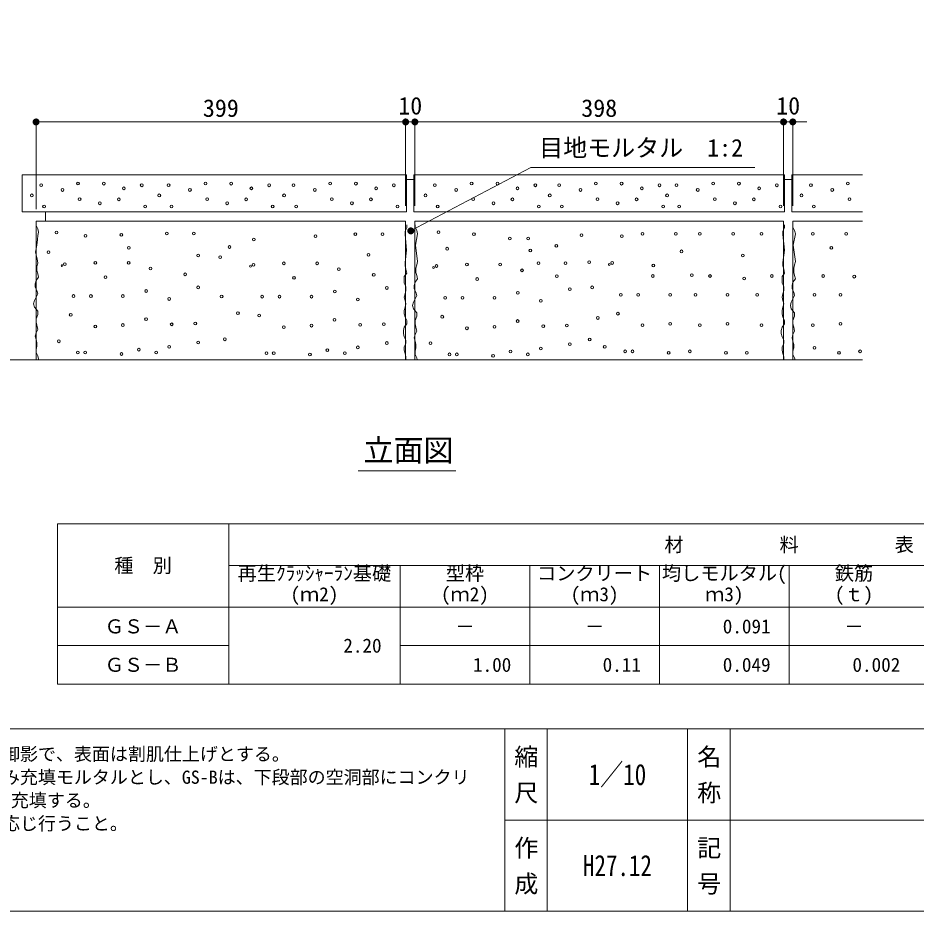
# Model space of a CAD drawing. Units: millimetres at full size, sheet at 1:10. Extents: x 173 to 2911, y 2144 to 4011.
# Drawn here: x 1190 to 2160, y 2144 to 3108 of the extents above; entities that cross this region are included whole.
import ezdxf
from ezdxf.enums import TextEntityAlignment as Align

# ---------------------------------------------------------------- set-up
doc = ezdxf.new("R2010")
doc.units = ezdxf.units.MM
doc.header["$LTSCALE"] = 10
for name, color, linetype, lineweight in [('0_2', 7, 'Continuous', 13), ('_0-0_', 7, 'Continuous', 13), ('ハッチ', 4, 'Continuous', 13), ('寸法', 1, 'Continuous', 13), ('本体', 7, 'Continuous', 13)]:
    doc.layers.add(name, color=color, linetype=linetype, lineweight=lineweight)
doc.styles.add('@ＭＳ ゴシック', font='')
doc.styles.add('ＭＳ ゴシック', font='')
doc.styles.get('@ＭＳ ゴシック').set_extended_font_data('@MS Gothic')
doc.styles.get('ＭＳ ゴシック').set_extended_font_data('MS Gothic')

# ---------------------------------------------------------------- blocks, each defined once
blk = doc.blocks.new('filled_dot')
at = {"color": 0, "linetype": 'Continuous', "lineweight": -2, "const_width": 1.25}
blk.add_lwpolyline([(-0.625, 0, 1), (0.625, 0, 1)], format="xyb", close=True, dxfattribs=at)

msp = doc.modelspace()

# ---------------------------------------------------------------- linework, layer by layer
at = {"layer": '0_2'}
for p, q in [((1232.53, 2562.03), (1232.53, 2389.03)), ((1232.53, 2562.03), (2627.53, 2562.03)), ((1417.53, 2562.03), (1417.53, 2389.03)), ((1417.53, 2517.03), (2627.53, 2517.03)), ((1602.53, 2517.03), (1602.53, 2389.03)), ((1742.53, 2517.03), (1742.53, 2389.03)), ((1882.53, 2517.03), (1882.53, 2389.03)), ((2022.53, 2517.03), (2022.53, 2389.03)), ((1232.53, 2472.03), (2627.53, 2472.03)), ((1232.53, 2430.53), (1417.53, 2430.53)), ((1602.53, 2430.53), (2627.53, 2430.53)), ((1232.53, 2389.03), (2627.53, 2389.03)), ((2687.42, 2242.17), (1715.47, 2242.17))]:
    msp.add_line(p, q, dxfattribs=at)
at = {"layer": '_0-0_', "color": 6}
msp.add_line((173.13, 2340.46), (2911.26, 2340.46), dxfattribs=at)
at = {"layer": '_0-0_'}
for p, q in [((1715.47, 2340.46), (1715.47, 2143.88)), ((1761.43, 2340.46), (1761.43, 2143.88)), ((1912.91, 2340.46), (1912.91, 2143.99)), ((1958.87, 2340.46), (1958.87, 2143.88))]:
    msp.add_line(p, q, dxfattribs=at)
at = {"layer": '_0-0_', "color": 6}
msp.add_lwpolyline([(2911.26, 3955.7), (173.13, 3955.7), (173.13, 2143.88), (2911.26, 2143.88)], close=True, dxfattribs=at)
at = {"layer": 'ハッチ'}
for centre, radius in [((1215.05, 2927.82), 1.5), ((1254.76, 2929.59), 1.5), ((1282.58, 2929.34), 1.5), ((1323.55, 2927.57), 1.5), ((1352.63, 2927.82), 1.5), ((1392.34, 2929.59), 1.5), ((1420.16, 2929.34), 1.5), ((1461.13, 2927.57), 1.5), ((1487.33, 2927.82), 1.5), ((1527.04, 2929.59), 1.5), ((1554.86, 2929.34), 1.5), ((1595.83, 2927.57), 1.5), ((1640.03, 2927.82), 1.5), ((1679.74, 2929.59), 1.5), ((1707.56, 2929.34), 1.5), ((1748.53, 2927.57), 1.5), ((1774.14, 2927.82), 1.5), ((1813.85, 2929.59), 1.5), ((1841.67, 2929.34), 1.5), ((1882.64, 2927.57), 1.5), ((1900.82, 2927.82), 1.5), ((1940.52, 2929.59), 1.5), ((1968.34, 2929.34), 1.5), ((2009.31, 2927.57), 1.5), ((2046.11, 2927.82), 1.5), ((2085.81, 2929.59), 1.5), ((1238.07, 2922.52), 1.5), ((1304.33, 2924.28), 1.5), ((1375.65, 2922.52), 1.5), ((1441.91, 2924.28), 1.5), ((1510.35, 2922.52), 1.5), ((1576.61, 2924.28), 1.5), ((1663.04, 2922.52), 1.5), ((1729.31, 2924.28), 1.5), ((1797.16, 2922.52), 1.5), ((1863.42, 2924.28), 1.5), ((1923.83, 2922.52), 1.5), ((1990.09, 2924.28), 1.5), ((2069.12, 2922.52), 1.5), ((1204.93, 2916.7), 1.5), ((1256.53, 2912.66), 1.5), ((1278.28, 2908.11), 1.5), ((1298.76, 2912.4), 1.5), ((1342.52, 2916.7), 1.5), ((1394.11, 2912.66), 1.5), ((1415.86, 2908.11), 1.5), ((1436.35, 2912.4), 1.5), ((1477.22, 2916.7), 1.5), ((1528.81, 2912.66), 1.5), ((1550.56, 2908.11), 1.5), ((1571.05, 2912.4), 1.5), ((1629.91, 2916.7), 1.5), ((1681.51, 2912.66), 1.5), ((1703.26, 2908.11), 1.5), ((1723.74, 2912.4), 1.5), ((1764.03, 2916.7), 1.5), ((1815.62, 2912.66), 1.5), ((1837.37, 2908.11), 1.5), ((1857.86, 2912.4), 1.5), ((1890.7, 2916.7), 1.5), ((1942.29, 2912.66), 1.5), ((1964.04, 2908.11), 1.5), ((1984.53, 2912.4), 1.5), ((2035.99, 2916.7), 1.5), ((2087.58, 2912.66), 1.5), ((1218.09, 2904.57), 1.5), ((1327.34, 2904.57), 1.5), ((1355.67, 2904.57), 1.5), ((1464.92, 2904.57), 1.5), ((1490.37, 2904.57), 1.5), ((1599.63, 2904.57), 1.5), ((1643.06, 2904.57), 1.5), ((1752.32, 2904.57), 1.5), ((1777.18, 2904.57), 1.5), ((1886.43, 2904.57), 1.5), ((1903.85, 2904.57), 1.5), ((2013.11, 2904.57), 1.5), ((2049.14, 2904.57), 1.5), ((1231.52, 2876.54), 1.5), ((1262.75, 2873.02), 1.5), ((1301.54, 2874.03), 1.5), ((1350.65, 2875.5), 1.5), ((1379.85, 2875.51), 1.5), ((1444.6, 2868.99), 1.5), ((1511.09, 2872.51), 1.5), ((1554.2, 2874.85), 1.5), ((1583.4, 2874.86), 1.5), ((1643.89, 2876.86), 1.5), ((1682.24, 2874.88), 1.5), ((1720.97, 2870.14), 1.5), ((1740.74, 2870.14), 1.5), ((1798.45, 2873.7), 1.5), ((1841.93, 2872.51), 1.5), ((1864.32, 2875.26), 1.5), ((1900.3, 2875.26), 1.5), ((1926.15, 2875.26), 1.5), ((1962.13, 2875.26), 1.5), ((1992.8, 2875.26), 1.5), ((2048.21, 2875.26), 1.5), ((2084.19, 2875.26), 1.5), ((1309.6, 2859.93), 1.5), ((1418.4, 2860.94), 1.5), ((1653.38, 2859.08), 1.5), ((1771.17, 2862.24), 1.5), ((2068.09, 2860.1), 1.5), ((1222.95, 2855.4), 1.5), ((1384.55, 2851.87), 1.5), ((1408.33, 2849.86), 1.5), ((1568.51, 2852.38), 1.5), ((1743.11, 2857.11), 1.5), ((1906.41, 2856.22), 1.5), ((1972.42, 2851.87), 1.5), ((1237.48, 2840.82), 1), ((1240.61, 2842.38), 1.5), ((1273.47, 2843.95), 1.5), ((1309.45, 2843.95), 1.5), ((1441.03, 2840.16), 1), ((1444.16, 2841.73), 1.5), ((1477.02, 2843.29), 1.5), ((1513, 2843.29), 1.5), ((1641.82, 2840.42), 1.5), ((1674.68, 2841.98), 1.5), ((1710.66, 2841.98), 1.5), ((1751.86, 2843.54), 1.5), ((1781.06, 2843.55), 1.5), ((1806.75, 2844.46), 1.5), ((1828.33, 2842.13), 1), ((1831.46, 2843.69), 1.5), ((1875.92, 2840.91), 1.5), ((1332.92, 2837.69), 1.5), ((1370.47, 2831.43), 1.5), ((1536.47, 2837.03), 1.5), ((1574.02, 2830.78), 1.5), ((1638.69, 2838.85), 1), ((1734.13, 2835.72), 1.5), ((1917.47, 2830.54), 1.5), ((1284.42, 2828.3), 1.5), ((1487.97, 2827.65), 1.5), ((1685.63, 2826.34), 1.5), ((1771.68, 2829.47), 1.5), ((1875.27, 2829.61), 1.5), ((1937.1, 2829.61), 1.5), ((1974, 2826.98), 1.5), ((2003.76, 2829.61), 1.5), ((2059.16, 2829.61), 1.5), ((2092.88, 2828.95), 1.5), ((1328.4, 2813.43), 1.5), ((1384.55, 2817.35), 1.5), ((1531.95, 2812.78), 1.5), ((1588.1, 2816.69), 1.5), ((1729.61, 2811.47), 1.5), ((1785.76, 2815.39), 1.5), ((1809.91, 2817.35), 1.5), ((1250, 2807.96), 1.5), ((1268.77, 2807.96), 1.5), ((1303.19, 2807.96), 1.5), ((1353.26, 2804.83), 1.5), ((1409.84, 2807.57), 1.5), ((1453.55, 2807.31), 1.5), ((1472.32, 2807.31), 1.5), ((1506.74, 2807.31), 1.5), ((1556.81, 2804.18), 1.5), ((1651.21, 2806), 1.5), ((1669.98, 2806), 1.5), ((1704.4, 2806), 1.5), ((1754.47, 2802.87), 1.5), ((1840.85, 2809.27), 1.5), ((1859.62, 2809.27), 1.5), ((1894.04, 2809.27), 1.5), ((1921.46, 2809.27), 1.5), ((1955.88, 2809.27), 1.5), ((1988.11, 2809.27), 1.5), ((2050.03, 2809.27), 1.5), ((2077.94, 2809.27), 1.5), ((1246.87, 2787.62), 1.5), ((1328.22, 2782.93), 1.5), ((1427.47, 2789.44), 1.5), ((1450.42, 2786.97), 1.5), ((1531.77, 2782.28), 1.5), ((1648.08, 2785.66), 1.5), ((1815.89, 2784.32), 1.5), ((1837.72, 2788.93), 1.5), ((1273.47, 2775.11), 1.5), ((1303.19, 2776.67), 1.5), ((1355.89, 2777.43), 1.5), ((1381.42, 2778.24), 1.5), ((1477.02, 2774.45), 1.5), ((1506.74, 2776.02), 1.5), ((1559.44, 2776.78), 1.5), ((1584.97, 2777.58), 1.5), ((1674.68, 2773.14), 1.5), ((1704.4, 2774.71), 1.5), ((1729.44, 2780.97), 1.5), ((1757.1, 2775.47), 1.5), ((1782.63, 2776.27), 1.5), ((1864.32, 2776.42), 1.5), ((1894.04, 2777.98), 1.5), ((1926.15, 2776.42), 1.5), ((1955.88, 2777.98), 1.5), ((1992.8, 2776.42), 1.5), ((2048.21, 2776.42), 1.5), ((2077.94, 2777.98), 1.5), ((1234.15, 2759.11), 1.5), ((1353.26, 2753.2), 1.5), ((1384.55, 2757.9), 1.5), ((1413.36, 2761.25), 1.5), ((1556.81, 2752.55), 1.5), ((1588.1, 2757.24), 1.5), ((1635.36, 2757.14), 1.5), ((1785.76, 2755.93), 1.5), ((1807.19, 2761.01), 1.5), ((1823.4, 2753.11), 1.5), ((1254.69, 2746.95), 1.5), ((1262.51, 2746.95), 1.5), ((1301.63, 2745.38), 1.5), ((1320.4, 2750.08), 1.5), ((1339.18, 2746.95), 1.5), ((1458.24, 2746.29), 1.5), ((1466.07, 2746.29), 1.5), ((1505.18, 2744.73), 1.5), ((1523.95, 2749.42), 1.5), ((1542.73, 2746.29), 1.5), ((1655.9, 2744.98), 1.5), ((1663.73, 2744.98), 1.5), ((1702.84, 2743.42), 1.5), ((1721.61, 2748.11), 1.5), ((1740.39, 2744.98), 1.5), ((1754.47, 2751.24), 1.5), ((1845.54, 2748.26), 1.5), ((1853.36, 2748.26), 1.5), ((1892.48, 2746.69), 1.5), ((1915.2, 2748.26), 1.5), ((1954.31, 2746.69), 1.5), ((1976.77, 2746.69), 1.5), ((2050.03, 2752), 1.5), ((2076.37, 2746.69), 1.5), ((2099.09, 2748.26), 1.5)]:
    msp.add_circle(centre, radius, dxfattribs=at)
at = {"layer": '寸法'}
for p, q in [((1209.5, 2995.98), (1608.5, 2995.98)), ((1209.5, 2901.96), (1209.5, 2995.98)), ((1593.5, 2995.98), (1633.5, 2995.98)), ((1608.5, 2905.24), (1608.5, 2995.98)), ((1608.5, 2905.24), (1608.5, 2995.98)), ((1609.06, 2995.98), (1619.06, 2995.98)), ((1618.5, 2905.24), (1618.5, 2995.98)), ((1618.5, 2995.98), (2016.5, 2995.98)), ((1618.5, 2905.24), (1618.5, 2995.98)), ((2001.5, 2995.98), (2041.5, 2995.98)), ((2016.5, 2905.24), (2016.5, 2995.98)), ((2016.5, 2905.24), (2016.5, 2995.98)), ((2026.5, 2905.24), (2026.5, 2995.98))]:
    msp.add_line(p, q, dxfattribs=at)
at = {"layer": '寸法', "color": 3}
msp.add_line((1557.34, 2619.4), (1662.76, 2619.4), dxfattribs=at)
at = {"layer": '寸法'}
msp.add_lwpolyline([(1614.06, 2878.35), (1620.7, 2881.85), (1743.81, 2946.66), (1985.53, 2946.66)], dxfattribs=at)
at = {"layer": '本体'}
for p, q in [((1194.5, 2938.96), (1609.5, 2938.96)), ((1194.5, 2938.96), (1194.5, 2898.96)), ((1609.5, 2938.96), (1609.5, 2898.96)), ((1617.5, 2938.96), (2017.5, 2938.96)), ((1617.5, 2898.96), (1617.5, 2938.96)), ((2017.5, 2938.96), (2017.5, 2898.96)), ((2025.5, 2938.96), (2101.61, 2938.96)), ((2025.5, 2898.96), (2025.5, 2938.96)), ((1609.5, 2933.96), (1617.5, 2933.96)), ((2017.5, 2933.96), (2025.5, 2933.96)), ((1194.5, 2898.96), (1609.5, 2898.96)), ((1219.5, 2888.96), (1219.5, 2898.96)), ((1617.5, 2898.96), (2017.5, 2898.96)), ((2025.5, 2898.96), (2101.61, 2898.96)), ((1209.5, 2888.96), (1209.5, 2884.21)), ((1209.5, 2888.96), (1608.5, 2888.96)), ((1209.5, 2884.21), (1211.29, 2880.63)), ((1211.29, 2880.63), (1212.19, 2877.05)), ((1609.65, 2881.46), (1607.86, 2877.88)), ((1609.65, 2885.04), (1609.65, 2881.46)), ((1618.5, 2888.96), (2016.5, 2888.96)), ((1618.61, 2885.04), (1618.61, 2882.36)), ((1618.61, 2882.36), (1620.4, 2878.78)), ((2017.65, 2881.46), (2015.86, 2877.88)), ((2017.65, 2885.04), (2017.65, 2881.46)), ((2026.5, 2888.96), (2101.61, 2888.96)), ((2026.61, 2885.04), (2026.61, 2882.36)), ((2026.61, 2882.36), (2028.4, 2878.78)), ((1211.29, 2873.47), (1211.15, 2869.04)), ((1212.19, 2877.05), (1211.29, 2873.47)), ((1607.86, 2877.88), (1607.86, 2874.3)), ((1607.86, 2874.3), (1609.38, 2857.61)), ((1621.29, 2875.2), (1619.05, 2863.05)), ((1620.4, 2878.78), (1621.29, 2875.2)), ((2015.86, 2877.88), (2015.86, 2874.3)), ((2015.86, 2874.3), (2017.38, 2857.61)), ((2029.29, 2875.2), (2027.05, 2863.05)), ((2028.4, 2878.78), (2029.29, 2875.2)), ((1210.16, 2862.97), (1208.88, 2855.18)), ((1211.15, 2869.04), (1210.16, 2862.97)), ((1619.05, 2863.05), (1621.29, 2845.2)), ((2027.05, 2863.05), (2029.29, 2845.2)), ((1208.88, 2855.18), (1210.55, 2848.25)), ((1609.38, 2857.61), (1607.86, 2844.3)), ((2017.38, 2857.61), (2015.86, 2844.3)), ((1211.29, 2843.47), (1210.4, 2839.89)), ((1210.55, 2848.25), (1211.29, 2843.47)), ((1607.86, 2844.3), (1607.86, 2840.73)), ((1620.4, 2841.62), (1619.5, 2838.04)), ((1621.29, 2845.2), (1620.4, 2841.62)), ((2015.86, 2844.3), (2015.86, 2840.73)), ((2028.4, 2841.62), (2027.5, 2838.04)), ((2029.29, 2845.2), (2028.4, 2841.62)), ((1210.4, 2839.89), (1210.4, 2835.42)), ((1210.4, 2835.42), (1211.29, 2831.84)), ((1211.29, 2831.84), (1212.19, 2828.26)), ((1609.65, 2832.67), (1606.97, 2829.09)), ((1607.86, 2840.73), (1608.76, 2837.15)), ((1608.76, 2837.15), (1609.65, 2832.67)), ((1619.5, 2838.04), (1619.5, 2833.57)), ((1619.5, 2833.57), (1620.4, 2829.99)), ((2017.65, 2832.67), (2014.97, 2829.09)), ((2015.86, 2840.73), (2016.76, 2837.15)), ((2016.76, 2837.15), (2017.65, 2832.67)), ((2027.5, 2838.04), (2027.5, 2833.57)), ((2027.5, 2833.57), (2028.4, 2829.99)), ((1209.5, 2824.68), (1208.61, 2821.1)), ((1212.19, 2828.26), (1209.5, 2824.68)), ((1606.97, 2829.09), (1606.97, 2825.51)), ((1606.97, 2825.51), (1606.97, 2821.93)), ((1606.97, 2821.93), (1608.76, 2818.35)), ((1618.61, 2822.83), (1617.71, 2819.25)), ((1621.29, 2826.41), (1618.61, 2822.83)), ((1620.4, 2829.99), (1621.29, 2826.41)), ((2014.97, 2829.09), (2014.97, 2825.51)), ((2014.97, 2825.51), (2014.97, 2821.93)), ((2014.97, 2821.93), (2016.76, 2818.35)), ((2026.61, 2822.83), (2025.71, 2819.25)), ((2029.29, 2826.41), (2026.61, 2822.83)), ((2028.4, 2829.99), (2029.29, 2826.41)), ((1208.61, 2821.1), (1208.61, 2817.52)), ((1208.61, 2817.52), (1210.4, 2813.94)), ((1210.4, 2813.94), (1211.29, 2810.36)), ((1608.76, 2813.88), (1607.86, 2810.3)), ((1608.76, 2818.35), (1608.76, 2813.88)), ((1617.71, 2819.25), (1617.71, 2815.67)), ((1617.71, 2815.67), (1619.5, 2812.09)), ((1619.5, 2812.09), (1620.4, 2808.51)), ((2016.76, 2813.88), (2015.86, 2810.3)), ((2016.76, 2818.35), (2016.76, 2813.88)), ((2025.71, 2819.25), (2025.71, 2815.67)), ((2025.71, 2815.67), (2027.5, 2812.09)), ((2027.5, 2812.09), (2028.4, 2808.51)), ((1207.71, 2803.2), (1206.82, 2799.62)), ((1209.5, 2806.78), (1207.71, 2803.2)), ((1211.29, 2810.36), (1209.5, 2806.78)), ((1607.86, 2810.3), (1606.97, 2806.72)), ((1606.97, 2806.72), (1607.86, 2803.14)), ((1607.86, 2803.14), (1608.76, 2799.56)), ((1618.61, 2804.93), (1616.82, 2801.35)), ((1620.4, 2808.51), (1618.61, 2804.93)), ((2015.86, 2810.3), (2014.97, 2806.72)), ((2014.97, 2806.72), (2015.86, 2803.14)), ((2015.86, 2803.14), (2016.76, 2799.56)), ((2026.61, 2804.93), (2024.82, 2801.35)), ((2028.4, 2808.51), (2026.61, 2804.93)), ((1206.82, 2799.62), (1207.71, 2796.04)), ((1207.71, 2796.04), (1211.29, 2791.57)), ((1607.86, 2795.98), (1606.97, 2792.4)), ((1608.76, 2799.56), (1607.86, 2795.98)), ((1616.82, 2801.35), (1615.92, 2797.77)), ((1615.92, 2797.77), (1616.82, 2794.19)), ((1616.82, 2794.19), (1620.4, 2789.72)), ((2015.86, 2795.98), (2014.97, 2792.4)), ((2016.76, 2799.56), (2015.86, 2795.98)), ((2024.82, 2801.35), (2023.92, 2797.77)), ((2023.92, 2797.77), (2024.82, 2794.19)), ((2024.82, 2794.19), (2028.4, 2789.72)), ((1211.29, 2787.99), (1209.5, 2783.52)), ((1209.5, 2783.52), (1209.5, 2779.94)), ((1211.29, 2791.57), (1211.29, 2787.99)), ((1606.97, 2792.4), (1606.97, 2788.82)), ((1606.97, 2788.82), (1607.86, 2785.24)), ((1607.86, 2785.24), (1609.65, 2781.66)), ((1620.4, 2786.14), (1618.61, 2781.66)), ((1620.4, 2789.72), (1620.4, 2786.14)), ((2014.97, 2792.4), (2014.97, 2788.82)), ((2014.97, 2788.82), (2015.86, 2785.24)), ((2015.86, 2785.24), (2017.65, 2781.66)), ((2028.4, 2786.14), (2026.61, 2781.66)), ((2028.4, 2789.72), (2028.4, 2786.14)), ((1209.5, 2779.94), (1210.4, 2776.36)), ((1210.4, 2776.36), (1211.29, 2771.88)), ((1606.97, 2774.51), (1606.07, 2770.93)), ((1609.65, 2778.08), (1606.97, 2774.51)), ((1609.65, 2781.66), (1609.65, 2778.08)), ((1618.61, 2781.66), (1618.61, 2778.08)), ((1618.61, 2778.08), (1619.5, 2774.51)), ((1619.5, 2774.51), (1620.4, 2770.03)), ((2014.97, 2774.51), (2014.07, 2770.93)), ((2017.65, 2778.08), (2014.97, 2774.51)), ((2017.65, 2781.66), (2017.65, 2778.08)), ((2026.61, 2781.66), (2026.61, 2778.08)), ((2026.61, 2778.08), (2027.5, 2774.51)), ((2027.5, 2774.51), (2028.4, 2770.03)), ((1209.5, 2768.3), (1208.61, 2764.72)), ((1208.61, 2764.72), (1209.5, 2761.15)), ((1211.29, 2771.88), (1209.5, 2768.3)), ((1606.07, 2770.93), (1606.07, 2767.35)), ((1606.07, 2767.35), (1606.97, 2763.77)), ((1606.97, 2763.77), (1608.76, 2760.19)), ((1618.61, 2766.45), (1617.71, 2762.87)), ((1620.4, 2770.03), (1618.61, 2766.45)), ((2014.07, 2770.93), (2014.07, 2767.35)), ((2014.07, 2767.35), (2014.97, 2763.77)), ((2014.97, 2763.77), (2016.76, 2760.19)), ((2026.61, 2766.45), (2025.71, 2762.87)), ((2028.4, 2770.03), (2026.61, 2766.45)), ((1209.5, 2761.15), (1210.4, 2757.57)), ((1210.4, 2753.99), (1209.5, 2750.41)), ((1210.4, 2757.57), (1210.4, 2753.99)), ((1608.76, 2756.61), (1606.97, 2753.03)), ((1608.76, 2760.19), (1608.76, 2756.61)), ((1617.71, 2762.87), (1618.61, 2759.29)), ((1618.61, 2759.29), (1619.5, 2755.71)), ((1619.5, 2755.71), (1619.5, 2752.13)), ((2016.76, 2756.61), (2014.97, 2753.03)), ((2016.76, 2760.19), (2016.76, 2756.61)), ((2025.71, 2762.87), (2026.61, 2759.29)), ((2026.61, 2759.29), (2027.5, 2755.71)), ((2027.5, 2755.71), (2027.5, 2752.13)), ((1209.5, 2750.41), (1209.5, 2746.83)), ((1209.5, 2746.83), (1211.29, 2743.25)), ((1606.97, 2753.03), (1606.97, 2749.45)), ((1606.97, 2749.45), (1607.86, 2745.87)), ((1607.86, 2745.87), (1608.76, 2742.29)), ((1619.5, 2752.13), (1618.61, 2748.55)), ((1618.61, 2748.55), (1618.61, 2744.98)), ((1618.61, 2744.98), (1620.4, 2741.4)), ((2014.97, 2753.03), (2014.97, 2749.45)), ((2014.97, 2749.45), (2015.86, 2745.87)), ((2015.86, 2745.87), (2016.76, 2742.29)), ((2027.5, 2752.13), (2026.61, 2748.55)), ((2026.61, 2748.55), (2026.61, 2744.98)), ((2026.61, 2744.98), (2028.4, 2741.4)), ((1084.71, 2738.96), (2101.61, 2738.96)), ((1211.29, 2743.25), (1212.19, 2739.67)), ((1212.19, 2739.67), (1211.65, 2738.96)), ((1608.76, 2742.29), (1608.76, 2738.96)), ((1620.4, 2741.4), (1621.01, 2738.96)), ((2016.76, 2742.29), (2016.76, 2738.96)), ((2028.4, 2741.4), (2029.01, 2738.96))]:
    msp.add_line(p, q, dxfattribs=at)
at = {"layer": '本体', "color": 4}
for p, q in [((1209.5, 2738.96), (1209.5, 2888.96)), ((1608.5, 2738.96), (1608.5, 2888.96)), ((1618.5, 2738.96), (1618.5, 2888.96)), ((2016.5, 2738.96), (2016.5, 2888.96)), ((2026.5, 2738.96), (2026.5, 2888.96))]:
    msp.add_line(p, q, dxfattribs=at)

# ---------------------------------------------------------------- block references
at = {"layer": '寸法', "xscale": 3, "yscale": 3}
for p in [(1209.5, 2995.98), (1618.5, 2995.98), (1618.5, 2995.98), (2026.5, 2995.98)]:
    msp.add_blockref('filled_dot', p, dxfattribs=at)
for p, rotation in [((1608.5, 2995.98), 180), ((1608.5, 2995.98), 180), ((2016.5, 2995.98), 180), ((2016.5, 2995.98), 180), ((1614.06, 2878.35), 27.8)]:
    msp.add_blockref('filled_dot', p, dxfattribs=dict(at, rotation=rotation))

# ---------------------------------------------------------------- texts
at = {"layer": '_0-0_', "style": 'ＭＳ ゴシック'}
for s, p in [('材\u3000\u3000\u3000\u3000\u3000料\u3000\u3000\u3000\u3000\u3000表', (2022.53, 2539.53)), ('種\u3000別', (1325.03, 2517.03)), ('ＧＳ－Ａ', (1325.03, 2451.28)), ('－', (1672.53, 2451.28)), ('－', (1812.53, 2451.28)), ('－', (2092.53, 2451.28)), ('ＧＳ－Ｂ', (1325.03, 2409.78))]:
    msp.add_text(s, height=15.19, dxfattribs=at).set_placement(p, align=Align.MIDDLE_CENTER)
for s, height, p in [('再生ｸﾗｯｼｬｰﾗﾝ基礎', 15.19, (1427.15, 2516.2)), ('型枠', 15.19, (1651.81, 2516.2)), ('コンクリート', 15.19, (1750.37, 2516.2)), ('均しモルタル(', 15.19, (1885.19, 2516.2)), ('鉄筋', 15.19, (2071.81, 2516.2)), ('(ｍ2)', 15.19, (1484.13, 2493.58)), ('(ｍ2)', 15.19, (1646.63, 2493.58)), ('(ｍ3)', 15.19, (1786.63, 2493.58)), ('ｍ3)', 15.19, (1931.81, 2493.58)), ('(ｔ)', 15.19, (2071.81, 2493.58)), ('○擬石ブロックは、御影で、表面は割肌仕上げとする。', 14.24, (997.89, 2320.54)), ('○GS-Aは、目地部のみ充填モルタルとし、GS-Bは、下段部の空洞部にコンクリ', 14.24, (997.89, 2295.54)), ('\u3000ート（18-8-20）を充填する。', 14.24, (997.89, 2270.54)), ('○面取りは、必要に応じ行うこと。', 14.24, (997.89, 2245.54))]:
    msp.add_text(s, height=height, dxfattribs=at).set_placement(p, align=Align.TOP_LEFT)
for s, p in [('0.091', (2002.53, 2451.28)), ('2.20', (1582.53, 2430.53)), ('1.00', (1722.53, 2409.78)), ('0.11', (1862.53, 2409.78)), ('0.049', (2002.53, 2409.78)), ('0.002', (2142.53, 2409.78))]:
    msp.add_text(s, height=15.19, dxfattribs=at).set_placement(p, align=Align.MIDDLE_RIGHT)
at = {"layer": '_0-0_', "style": '@ＭＳ ゴシック'}
for s, p in [(' 縮 尺 ', (1738.45, 2291.32)), ('名 称', (1935.89, 2291.32)), ('作 成', (1738.45, 2193.03)), ('記 号', (1935.89, 2193.03))]:
    msp.add_text(s, height=18.99, rotation=270, dxfattribs=at).set_placement(p, align=Align.MIDDLE_CENTER)
at = {"layer": '_0-0_', "style": 'ＭＳ ゴシック', "width": 0.8}
for s, p in [('1／10', (1837.17, 2291.32)), ('H27.12', (1837.17, 2193.03))]:
    msp.add_text(s, height=22.79, dxfattribs=at).set_placement(p, align=Align.MIDDLE_CENTER)
at = {"layer": '寸法', "style": 'ＭＳ ゴシック'}
for s, p in [('399', (1409, 3010.98)), ('10', (1613.5, 3013.48)), ('398', (1817.5, 3010.98)), ('10', (2021.5, 3013.48))]:
    msp.add_text(s, height=18.99, dxfattribs=at).set_placement(p, align=Align.MIDDLE_CENTER)
at = {"layer": '寸法', "color": 3, "style": 'ＭＳ ゴシック'}
for s, height, p in [('目地モルタル\u30001:2', 18.99, (1752.68, 2952.89)), ('立面図', 23.74, (1563, 2622.4))]:
    msp.add_text(s, height=height, dxfattribs=at).set_placement(p, align=Align.BOTTOM_LEFT)

doc.saveas('drawing.dxf')
